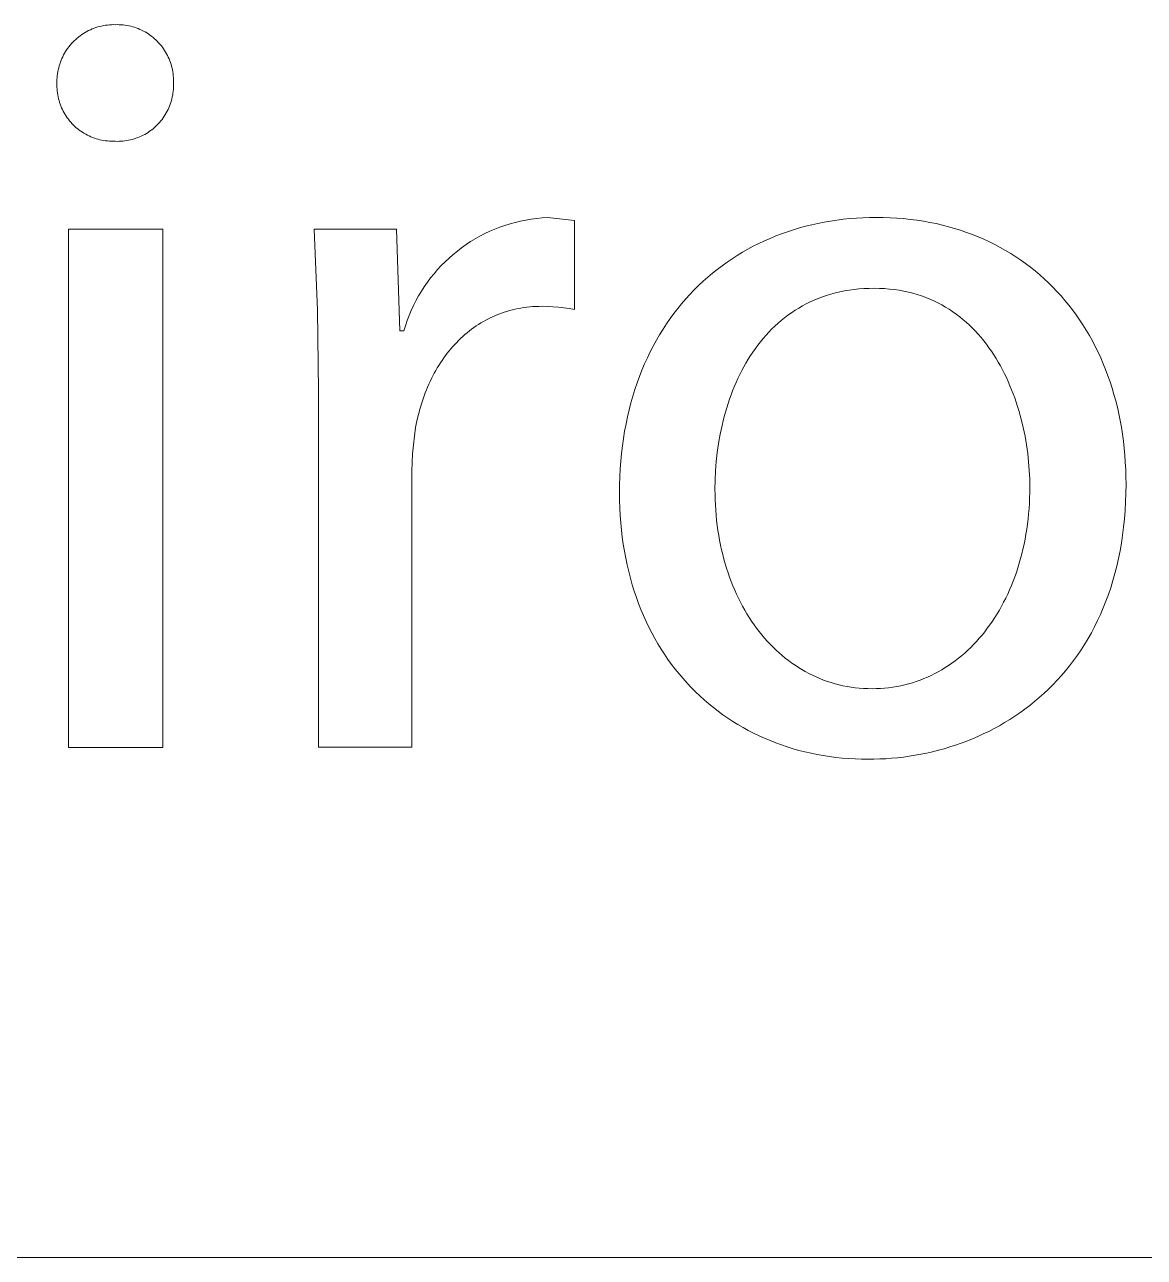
# Model space of a CAD drawing. Header units: millimetres. Extents: x 0 to 4468, y 0 to 3122.
# Drawn here: x 3575 to 3621.8, y 0 to 51.5 of the extents above; entities that cross this region are included whole.
import ezdxf

# ---------------------------------------------------------------- set-up
doc = ezdxf.new("R2010")
doc.units = ezdxf.units.MM
doc.header["$MEASUREMENT"] = 0
doc.layers.add('Domyślny', color=7, linetype='Continuous', true_color=0x000000)

msp = doc.modelspace()

# ---------------------------------------------------------------- linework, layer by layer
at = {"layer": 'Domyślny', "color": 18, "lineweight": 15, "true_color": 0x000000}
for p, q in [((3578.771, 51.487), (3578.851, 51.489)), ((3578.851, 51.489), (3578.932, 51.487)), ((3577.173, 50.925), (3577.237, 50.977)), ((3577.237, 50.977), (3577.303, 51.027)), ((3577.303, 51.027), (3577.37, 51.075)), ((3577.37, 51.075), (3577.439, 51.12)), ((3577.439, 51.12), (3577.509, 51.163)), ((3577.509, 51.163), (3577.581, 51.203)), ((3577.581, 51.203), (3577.654, 51.241)), ((3577.654, 51.241), (3577.729, 51.276)), ((3577.729, 51.276), (3577.805, 51.309)), ((3577.805, 51.309), (3577.881, 51.339)), ((3577.881, 51.339), (3577.959, 51.366)), ((3577.959, 51.366), (3578.038, 51.391)), ((3578.038, 51.391), (3578.117, 51.413)), ((3578.117, 51.413), (3578.197, 51.432)), ((3578.197, 51.432), (3578.278, 51.448)), ((3578.278, 51.448), (3578.36, 51.462)), ((3578.36, 51.462), (3578.441, 51.472)), ((3578.441, 51.472), (3578.523, 51.48)), ((3578.523, 51.48), (3578.606, 51.485)), ((3578.606, 51.485), (3578.688, 51.488)), ((3578.688, 51.488), (3578.771, 51.487)), ((3578.932, 51.487), (3579.013, 51.483)), ((3579.013, 51.483), (3579.093, 51.476)), ((3579.093, 51.476), (3579.174, 51.467)), ((3579.174, 51.467), (3579.253, 51.454)), ((3579.253, 51.454), (3579.333, 51.439)), ((3579.333, 51.439), (3579.412, 51.421)), ((3579.412, 51.421), (3579.49, 51.401)), ((3579.49, 51.401), (3579.567, 51.378)), ((3579.567, 51.378), (3579.644, 51.352)), ((3579.644, 51.352), (3579.719, 51.323)), ((3579.719, 51.323), (3579.794, 51.292)), ((3579.794, 51.292), (3579.867, 51.259)), ((3579.867, 51.259), (3579.94, 51.222)), ((3579.94, 51.222), (3580.011, 51.184)), ((3580.011, 51.184), (3580.08, 51.143)), ((3580.08, 51.143), (3580.148, 51.099)), ((3580.148, 51.099), (3580.215, 51.054)), ((3580.215, 51.054), (3580.28, 51.006)), ((3580.28, 51.006), (3580.343, 50.955)), ((3576.734, 50.435), (3576.782, 50.503)), ((3576.782, 50.503), (3576.831, 50.569)), ((3576.831, 50.569), (3576.883, 50.633)), ((3576.883, 50.633), (3576.937, 50.695)), ((3576.937, 50.695), (3576.993, 50.756)), ((3576.993, 50.756), (3577.051, 50.814)), ((3577.051, 50.814), (3577.111, 50.871)), ((3577.111, 50.871), (3577.173, 50.925)), ((3580.343, 50.955), (3580.405, 50.903)), ((3580.405, 50.903), (3580.465, 50.848)), ((3580.465, 50.848), (3580.522, 50.792)), ((3580.522, 50.792), (3580.578, 50.734)), ((3580.578, 50.734), (3580.632, 50.673)), ((3580.632, 50.673), (3580.683, 50.611)), ((3580.683, 50.611), (3580.733, 50.547)), ((3580.733, 50.547), (3580.78, 50.482)), ((3580.78, 50.482), (3580.825, 50.414)), ((3576.473, 49.922), (3576.503, 49.999)), ((3576.503, 49.999), (3576.535, 50.075)), ((3576.535, 50.075), (3576.57, 50.15)), ((3576.57, 50.15), (3576.607, 50.223)), ((3576.607, 50.223), (3576.647, 50.295)), ((3576.647, 50.295), (3576.69, 50.366)), ((3576.69, 50.366), (3576.734, 50.435)), ((3580.825, 50.414), (3580.868, 50.346)), ((3580.868, 50.346), (3580.908, 50.276)), ((3580.908, 50.276), (3580.946, 50.204)), ((3580.946, 50.204), (3580.981, 50.131)), ((3580.981, 50.131), (3581.014, 50.058)), ((3581.014, 50.058), (3581.044, 49.983)), ((3581.044, 49.983), (3581.071, 49.907)), ((3576.343, 49.361), (3576.353, 49.443)), ((3576.353, 49.443), (3576.366, 49.524)), ((3576.366, 49.524), (3576.382, 49.605)), ((3576.382, 49.605), (3576.401, 49.686)), ((3576.401, 49.686), (3576.422, 49.765)), ((3576.422, 49.765), (3576.446, 49.844)), ((3576.446, 49.844), (3576.473, 49.922)), ((3581.071, 49.907), (3581.096, 49.83)), ((3581.096, 49.83), (3581.119, 49.752)), ((3581.119, 49.752), (3581.138, 49.674)), ((3581.138, 49.674), (3581.155, 49.595)), ((3581.155, 49.595), (3581.169, 49.515)), ((3581.169, 49.515), (3581.181, 49.435)), ((3581.181, 49.435), (3581.189, 49.355)), ((3576.329, 49.114), (3576.331, 49.197)), ((3576.33, 49.032), (3576.329, 49.114)), ((3576.329, 48.952), (3576.33, 49.032)), ((3576.33, 48.872), (3576.329, 48.952)), ((3576.331, 49.197), (3576.335, 49.279)), ((3576.335, 49.279), (3576.343, 49.361)), ((3581.189, 49.355), (3581.195, 49.274)), ((3581.195, 49.274), (3581.198, 49.193)), ((3581.198, 49.113), (3581.196, 49.032)), ((3581.196, 49.032), (3581.197, 48.952)), ((3581.197, 48.952), (3581.196, 48.871)), ((3581.198, 49.193), (3581.198, 49.113)), ((3576.334, 48.792), (3576.33, 48.872)), ((3576.34, 48.712), (3576.334, 48.792)), ((3576.35, 48.632), (3576.34, 48.712)), ((3576.362, 48.553), (3576.35, 48.632)), ((3576.377, 48.474), (3576.362, 48.553)), ((3576.394, 48.396), (3576.377, 48.474)), ((3581.149, 48.473), (3581.131, 48.395)), ((3581.164, 48.552), (3581.149, 48.473)), ((3581.176, 48.632), (3581.164, 48.552)), ((3581.186, 48.711), (3581.176, 48.632)), ((3581.192, 48.791), (3581.186, 48.711)), ((3581.196, 48.871), (3581.192, 48.791)), ((3576.415, 48.319), (3576.394, 48.396)), ((3576.438, 48.242), (3576.415, 48.319)), ((3576.463, 48.166), (3576.438, 48.242)), ((3576.491, 48.091), (3576.463, 48.166)), ((3576.522, 48.017), (3576.491, 48.091)), ((3576.555, 47.944), (3576.522, 48.017)), ((3576.591, 47.872), (3576.555, 47.944)), ((3580.97, 47.942), (3580.934, 47.87)), ((3581.004, 48.015), (3580.97, 47.942)), ((3581.034, 48.089), (3581.004, 48.015)), ((3581.062, 48.164), (3581.034, 48.089)), ((3581.088, 48.24), (3581.062, 48.164)), ((3581.111, 48.317), (3581.088, 48.24)), ((3581.131, 48.395), (3581.111, 48.317)), ((3576.629, 47.802), (3576.591, 47.872)), ((3576.67, 47.733), (3576.629, 47.802)), ((3576.713, 47.665), (3576.67, 47.733)), ((3576.758, 47.599), (3576.713, 47.665)), ((3576.806, 47.535), (3576.758, 47.599)), ((3576.855, 47.472), (3576.806, 47.535)), ((3576.907, 47.411), (3576.855, 47.472)), ((3576.961, 47.351), (3576.907, 47.411)), ((3580.618, 47.408), (3580.564, 47.348)), ((3580.67, 47.469), (3580.618, 47.408)), ((3580.72, 47.532), (3580.67, 47.469)), ((3580.767, 47.596), (3580.72, 47.532)), ((3580.812, 47.663), (3580.767, 47.596)), ((3580.855, 47.731), (3580.812, 47.663)), ((3580.896, 47.8), (3580.855, 47.731)), ((3580.934, 47.87), (3580.896, 47.8)), ((3577.017, 47.294), (3576.961, 47.351)), ((3577.075, 47.239), (3577.017, 47.294)), ((3577.135, 47.185), (3577.075, 47.239)), ((3577.196, 47.134), (3577.135, 47.185)), ((3577.26, 47.085), (3577.196, 47.134)), ((3577.325, 47.038), (3577.26, 47.085)), ((3577.391, 46.993), (3577.325, 47.038)), ((3577.459, 46.951), (3577.391, 46.993)), ((3577.529, 46.911), (3577.459, 46.951)), ((3577.599, 46.874), (3577.529, 46.911)), ((3577.671, 46.838), (3577.599, 46.874)), ((3579.925, 46.869), (3579.853, 46.834)), ((3579.996, 46.907), (3579.925, 46.869)), ((3580.065, 46.947), (3579.996, 46.907)), ((3580.134, 46.989), (3580.065, 46.947)), ((3580.2, 47.034), (3580.134, 46.989)), ((3580.265, 47.081), (3580.2, 47.034)), ((3580.329, 47.13), (3580.265, 47.081)), ((3580.39, 47.182), (3580.329, 47.13)), ((3580.45, 47.235), (3580.39, 47.182)), ((3580.508, 47.291), (3580.45, 47.235)), ((3580.564, 47.348), (3580.508, 47.291)), ((3577.745, 46.806), (3577.671, 46.838)), ((3577.819, 46.776), (3577.745, 46.806)), ((3577.894, 46.748), (3577.819, 46.776)), ((3577.97, 46.724), (3577.894, 46.748)), ((3578.047, 46.701), (3577.97, 46.724)), ((3578.125, 46.682), (3578.047, 46.701)), ((3578.203, 46.665), (3578.125, 46.682)), ((3578.282, 46.651), (3578.203, 46.665)), ((3578.362, 46.64), (3578.282, 46.651)), ((3578.441, 46.631), (3578.362, 46.64)), ((3578.521, 46.625), (3578.441, 46.631)), ((3578.601, 46.622), (3578.521, 46.625)), ((3578.681, 46.621), (3578.601, 46.622)), ((3578.761, 46.616), (3578.681, 46.621)), ((3578.842, 46.614), (3578.761, 46.616)), ((3578.922, 46.615), (3578.842, 46.614)), ((3579.002, 46.618), (3578.922, 46.615)), ((3579.082, 46.624), (3579.002, 46.618)), ((3579.162, 46.633), (3579.082, 46.624)), ((3579.241, 46.645), (3579.162, 46.633)), ((3579.32, 46.659), (3579.241, 46.645)), ((3579.399, 46.676), (3579.32, 46.659)), ((3579.477, 46.696), (3579.399, 46.676)), ((3579.554, 46.718), (3579.477, 46.696)), ((3579.63, 46.743), (3579.554, 46.718)), ((3579.705, 46.771), (3579.63, 46.743)), ((3579.78, 46.801), (3579.705, 46.771)), ((3579.853, 46.834), (3579.78, 46.801)), ((3595.476, 43.231), (3595.696, 43.283)), ((3595.696, 43.283), (3595.919, 43.328)), ((3595.919, 43.328), (3596.142, 43.365)), ((3596.142, 43.365), (3596.367, 43.394)), ((3596.367, 43.394), (3596.593, 43.415)), ((3596.593, 43.415), (3596.819, 43.428)), ((3596.819, 43.428), (3597.95, 43.309)), ((3597.95, 43.309), (3597.95, 39.589)), ((3608.379, 43.241), (3608.644, 43.287)), ((3608.644, 43.287), (3608.91, 43.326)), ((3608.91, 43.326), (3609.18, 43.36)), ((3609.18, 43.36), (3609.451, 43.388)), ((3609.451, 43.388), (3609.725, 43.409)), ((3609.725, 43.409), (3610, 43.425)), ((3610, 43.425), (3610.278, 43.434)), ((3610.278, 43.434), (3610.557, 43.437)), ((3610.557, 43.437), (3610.847, 43.434)), ((3610.847, 43.434), (3611.134, 43.424)), ((3611.134, 43.424), (3611.418, 43.408)), ((3611.418, 43.408), (3611.699, 43.385)), ((3611.699, 43.385), (3611.977, 43.356)), ((3611.977, 43.356), (3612.252, 43.32)), ((3612.252, 43.32), (3612.523, 43.278)), ((3612.523, 43.278), (3612.791, 43.23)), ((3576.807, 42.946), (3580.75, 42.946)), ((3576.807, 21.297), (3576.807, 42.946)), ((3580.75, 42.946), (3580.75, 21.297)), ((3587.213, 39.568), (3587.073, 42.952)), ((3587.073, 42.952), (3590.51, 42.952)), ((3590.51, 42.952), (3590.659, 38.697)), ((3594.001, 42.655), (3594.202, 42.759)), ((3594.202, 42.759), (3594.407, 42.856)), ((3594.407, 42.856), (3594.616, 42.946)), ((3594.616, 42.946), (3594.827, 43.028)), ((3594.827, 43.028), (3595.041, 43.103)), ((3595.041, 43.103), (3595.257, 43.171)), ((3595.257, 43.171), (3595.476, 43.231)), ((3606.358, 42.661), (3606.6, 42.754)), ((3606.6, 42.754), (3606.846, 42.841)), ((3606.846, 42.841), (3607.095, 42.923)), ((3607.095, 42.923), (3607.346, 42.998)), ((3607.346, 42.998), (3607.6, 43.068)), ((3607.6, 43.068), (3607.857, 43.131)), ((3607.857, 43.131), (3608.117, 43.189)), ((3608.117, 43.189), (3608.379, 43.241)), ((3612.791, 43.23), (3613.056, 43.176)), ((3613.056, 43.176), (3613.317, 43.115)), ((3613.317, 43.115), (3613.575, 43.049)), ((3613.575, 43.049), (3613.829, 42.976)), ((3613.829, 42.976), (3614.08, 42.898)), ((3614.08, 42.898), (3614.327, 42.813)), ((3614.327, 42.813), (3614.571, 42.723)), ((3593.235, 42.171), (3593.42, 42.302)), ((3593.42, 42.302), (3593.61, 42.426)), ((3593.61, 42.426), (3593.803, 42.544)), ((3593.803, 42.544), (3594.001, 42.655)), ((3605.192, 42.111), (3605.419, 42.232)), ((3605.419, 42.232), (3605.648, 42.348)), ((3605.648, 42.348), (3605.882, 42.458)), ((3605.882, 42.458), (3606.118, 42.563)), ((3606.118, 42.563), (3606.358, 42.661)), ((3614.571, 42.723), (3614.811, 42.627)), ((3614.811, 42.627), (3615.047, 42.525)), ((3615.047, 42.525), (3615.279, 42.418)), ((3615.279, 42.418), (3615.508, 42.305)), ((3615.508, 42.305), (3615.732, 42.186)), ((3592.544, 41.585), (3592.709, 41.741)), ((3592.709, 41.741), (3592.879, 41.89)), ((3592.879, 41.89), (3593.055, 42.034)), ((3593.055, 42.034), (3593.235, 42.171)), ((3604.322, 41.569), (3604.534, 41.713)), ((3604.534, 41.713), (3604.75, 41.851)), ((3604.75, 41.851), (3604.969, 41.984)), ((3604.969, 41.984), (3605.192, 42.111)), ((3615.732, 42.186), (3615.953, 42.062)), ((3615.953, 42.062), (3616.17, 41.932)), ((3616.17, 41.932), (3616.382, 41.797)), ((3616.382, 41.797), (3616.591, 41.657)), ((3592.082, 41.086), (3592.23, 41.258)), ((3592.23, 41.258), (3592.384, 41.424)), ((3592.384, 41.424), (3592.544, 41.585)), ((3603.71, 41.104), (3603.91, 41.265)), ((3603.91, 41.265), (3604.114, 41.419)), ((3604.114, 41.419), (3604.322, 41.569)), ((3616.591, 41.657), (3616.795, 41.511)), ((3616.795, 41.511), (3616.995, 41.36)), ((3616.995, 41.36), (3617.191, 41.204)), ((3617.191, 41.204), (3617.383, 41.043)), ((3591.675, 40.541), (3591.805, 40.728)), ((3591.805, 40.728), (3591.94, 40.909)), ((3591.94, 40.909), (3592.082, 41.086)), ((3603.134, 40.591), (3603.322, 40.768)), ((3603.322, 40.768), (3603.514, 40.939)), ((3603.514, 40.939), (3603.71, 41.104)), ((3617.383, 41.043), (3617.57, 40.877)), ((3617.57, 40.877), (3617.753, 40.705)), ((3617.753, 40.705), (3617.931, 40.529)), ((3591.436, 40.156), (3591.552, 40.351)), ((3591.552, 40.351), (3591.675, 40.541)), ((3602.596, 40.03), (3602.771, 40.222)), ((3602.771, 40.222), (3602.95, 40.409)), ((3602.95, 40.409), (3603.134, 40.591)), ((3608.482, 40.179), (3608.305, 40.118)), ((3608.664, 40.234), (3608.482, 40.179)), ((3608.849, 40.284), (3608.664, 40.234)), ((3609.038, 40.328), (3608.849, 40.284)), ((3609.231, 40.367), (3609.038, 40.328)), ((3609.428, 40.4), (3609.231, 40.367)), ((3609.628, 40.427), (3609.428, 40.4)), ((3609.833, 40.448), (3609.628, 40.427)), ((3610.041, 40.464), (3609.833, 40.448)), ((3610.252, 40.473), (3610.041, 40.464)), ((3610.468, 40.476), (3610.252, 40.473)), ((3610.684, 40.473), (3610.468, 40.476)), ((3610.896, 40.463), (3610.684, 40.473)), ((3611.105, 40.446), (3610.896, 40.463)), ((3611.309, 40.423), (3611.105, 40.446)), ((3611.509, 40.394), (3611.309, 40.423)), ((3611.705, 40.359), (3611.509, 40.394)), ((3611.897, 40.317), (3611.705, 40.359)), ((3612.085, 40.27), (3611.897, 40.317)), ((3612.269, 40.217), (3612.085, 40.27)), ((3612.449, 40.158), (3612.269, 40.217)), ((3617.931, 40.529), (3618.105, 40.348)), ((3618.105, 40.348), (3618.274, 40.162)), ((3618.274, 40.162), (3618.439, 39.971)), ((3591.13, 39.549), (3591.225, 39.755)), ((3591.225, 39.755), (3591.327, 39.957)), ((3591.327, 39.957), (3591.436, 40.156)), ((3595.713, 39.65), (3595.592, 39.627)), ((3595.836, 39.669), (3595.713, 39.65)), ((3595.959, 39.686), (3595.836, 39.669)), ((3596.084, 39.699), (3595.959, 39.686)), ((3596.21, 39.71), (3596.084, 39.699)), ((3596.338, 39.717), (3596.21, 39.71)), ((3596.466, 39.722), (3596.338, 39.717)), ((3596.596, 39.723), (3596.466, 39.722)), ((3596.823, 39.719), (3596.596, 39.723)), ((3597.05, 39.707), (3596.823, 39.719)), ((3597.276, 39.689), (3597.05, 39.707)), ((3597.502, 39.663), (3597.276, 39.689)), ((3597.727, 39.63), (3597.502, 39.663)), ((3602.261, 39.629), (3602.426, 39.832)), ((3602.426, 39.832), (3602.596, 40.03)), ((3607.314, 39.651), (3607.162, 39.556)), ((3607.47, 39.74), (3607.314, 39.651)), ((3607.63, 39.826), (3607.47, 39.74)), ((3607.793, 39.906), (3607.63, 39.826)), ((3607.96, 39.982), (3607.793, 39.906)), ((3608.13, 40.052), (3607.96, 39.982)), ((3608.305, 40.118), (3608.13, 40.052)), ((3612.625, 40.093), (3612.449, 40.158)), ((3612.798, 40.024), (3612.625, 40.093)), ((3612.966, 39.949), (3612.798, 40.024)), ((3613.131, 39.869), (3612.966, 39.949)), ((3613.292, 39.784), (3613.131, 39.869)), ((3613.449, 39.694), (3613.292, 39.784)), ((3613.602, 39.599), (3613.449, 39.694)), ((3618.439, 39.971), (3618.599, 39.776)), ((3618.599, 39.776), (3618.754, 39.575)), ((3587.252, 36.182), (3587.213, 39.568)), ((3590.962, 39.128), (3591.042, 39.34)), ((3591.042, 39.34), (3591.13, 39.549)), ((3594.246, 39.146), (3594.143, 39.089)), ((3594.35, 39.201), (3594.246, 39.146)), ((3594.456, 39.253), (3594.35, 39.201)), ((3594.563, 39.302), (3594.456, 39.253)), ((3594.672, 39.349), (3594.563, 39.302)), ((3594.782, 39.394), (3594.672, 39.349)), ((3594.894, 39.435), (3594.782, 39.394)), ((3595.007, 39.474), (3594.894, 39.435)), ((3595.121, 39.51), (3595.007, 39.474)), ((3595.237, 39.544), (3595.121, 39.51)), ((3595.354, 39.574), (3595.237, 39.544)), ((3595.472, 39.602), (3595.354, 39.574)), ((3595.592, 39.627), (3595.472, 39.602)), ((3597.95, 39.589), (3597.727, 39.63)), ((3601.793, 38.989), (3601.944, 39.208)), ((3601.944, 39.208), (3602.1, 39.421)), ((3602.1, 39.421), (3602.261, 39.629)), ((3606.589, 39.135), (3606.454, 39.019)), ((3606.727, 39.247), (3606.589, 39.135)), ((3606.868, 39.354), (3606.727, 39.247)), ((3607.013, 39.457), (3606.868, 39.354)), ((3607.162, 39.556), (3607.013, 39.457)), ((3613.752, 39.5), (3613.602, 39.599)), ((3613.898, 39.396), (3613.752, 39.5)), ((3614.04, 39.288), (3613.898, 39.396)), ((3614.178, 39.176), (3614.04, 39.288)), ((3614.313, 39.059), (3614.178, 39.176)), ((3618.754, 39.575), (3618.905, 39.37)), ((3618.905, 39.37), (3619.051, 39.161)), ((3619.051, 39.161), (3619.191, 38.947)), ((3590.659, 38.697), (3590.823, 38.697)), ((3590.823, 38.697), (3590.888, 38.914)), ((3590.888, 38.914), (3590.962, 39.128)), ((3593.465, 38.622), (3593.374, 38.546)), ((3593.557, 38.696), (3593.465, 38.622)), ((3593.651, 38.767), (3593.557, 38.696)), ((3593.746, 38.837), (3593.651, 38.767)), ((3593.843, 38.903), (3593.746, 38.837)), ((3593.942, 38.968), (3593.843, 38.903)), ((3594.042, 39.03), (3593.942, 38.968)), ((3594.143, 39.089), (3594.042, 39.03)), ((3601.505, 38.537), (3601.647, 38.766)), ((3601.647, 38.766), (3601.793, 38.989)), ((3606.072, 38.649), (3605.952, 38.519)), ((3606.196, 38.777), (3606.072, 38.649)), ((3606.324, 38.9), (3606.196, 38.777)), ((3606.454, 39.019), (3606.324, 38.9)), ((3614.444, 38.939), (3614.313, 39.059)), ((3614.572, 38.814), (3614.444, 38.939)), ((3614.696, 38.686), (3614.572, 38.814)), ((3614.817, 38.555), (3614.696, 38.686)), ((3619.191, 38.947), (3619.327, 38.729)), ((3619.327, 38.729), (3619.458, 38.506)), ((3592.946, 38.132), (3592.865, 38.043)), ((3593.028, 38.219), (3592.946, 38.132)), ((3593.112, 38.304), (3593.028, 38.219)), ((3593.198, 38.387), (3593.112, 38.304)), ((3593.286, 38.468), (3593.198, 38.387)), ((3593.374, 38.546), (3593.286, 38.468)), ((3601.238, 38.064), (3601.369, 38.303)), ((3601.369, 38.303), (3601.505, 38.537)), ((3605.611, 38.106), (3605.505, 37.962)), ((3605.721, 38.247), (3605.611, 38.106)), ((3605.835, 38.385), (3605.721, 38.247)), ((3605.952, 38.519), (3605.835, 38.385)), ((3614.933, 38.42), (3614.817, 38.555)), ((3615.047, 38.282), (3614.933, 38.42)), ((3615.157, 38.14), (3615.047, 38.282)), ((3615.263, 37.995), (3615.157, 38.14)), ((3619.458, 38.506), (3619.584, 38.279)), ((3619.584, 38.279), (3619.705, 38.047)), ((3592.559, 37.666), (3592.487, 37.566)), ((3592.633, 37.763), (3592.559, 37.666)), ((3592.709, 37.858), (3592.633, 37.763)), ((3592.786, 37.952), (3592.709, 37.858)), ((3592.865, 38.043), (3592.786, 37.952)), ((3600.992, 37.572), (3601.113, 37.821)), ((3601.113, 37.821), (3601.238, 38.064)), ((3605.302, 37.665), (3605.205, 37.511)), ((3605.402, 37.815), (3605.302, 37.665)), ((3605.505, 37.962), (3605.402, 37.815)), ((3615.366, 37.848), (3615.263, 37.995)), ((3615.466, 37.698), (3615.366, 37.848)), ((3615.562, 37.545), (3615.466, 37.698)), ((3619.705, 38.047), (3619.821, 37.811)), ((3619.821, 37.811), (3619.932, 37.572)), ((3592.216, 37.15), (3592.153, 37.041)), ((3592.281, 37.257), (3592.216, 37.15)), ((3592.348, 37.362), (3592.281, 37.257)), ((3592.416, 37.465), (3592.348, 37.362)), ((3592.487, 37.566), (3592.416, 37.465)), ((3600.768, 37.06), (3600.878, 37.318)), ((3600.878, 37.318), (3600.992, 37.572)), ((3605.023, 37.197), (3604.936, 37.036)), ((3605.112, 37.356), (3605.023, 37.197)), ((3605.205, 37.511), (3605.112, 37.356)), ((3615.654, 37.389), (3615.562, 37.545)), ((3615.744, 37.231), (3615.654, 37.389)), ((3615.83, 37.071), (3615.744, 37.231)), ((3619.932, 37.572), (3620.037, 37.328)), ((3620.037, 37.328), (3620.138, 37.079)), ((3620.138, 37.079), (3620.233, 36.827)), ((3591.918, 36.588), (3591.864, 36.471)), ((3591.974, 36.704), (3591.918, 36.588)), ((3592.032, 36.818), (3591.974, 36.704)), ((3592.091, 36.93), (3592.032, 36.818)), ((3592.153, 37.041), (3592.091, 36.93)), ((3600.566, 36.528), (3600.664, 36.796)), ((3600.664, 36.796), (3600.768, 37.06)), ((3604.774, 36.706), (3604.697, 36.538)), ((3604.853, 36.872), (3604.774, 36.706)), ((3604.936, 37.036), (3604.853, 36.872)), ((3615.913, 36.908), (3615.83, 37.071)), ((3615.992, 36.744), (3615.913, 36.908)), ((3616.068, 36.577), (3615.992, 36.744)), ((3616.141, 36.409), (3616.068, 36.577)), ((3620.233, 36.827), (3620.322, 36.571)), ((3620.322, 36.571), (3620.406, 36.311)), ((3587.252, 21.303), (3587.252, 36.182)), ((3591.714, 36.108), (3591.667, 35.984)), ((3591.762, 36.231), (3591.714, 36.108)), ((3591.812, 36.352), (3591.762, 36.231)), ((3591.864, 36.471), (3591.812, 36.352)), ((3600.387, 35.976), (3600.474, 36.254)), ((3600.474, 36.254), (3600.566, 36.528)), ((3604.554, 36.195), (3604.488, 36.02)), ((3604.624, 36.367), (3604.554, 36.195)), ((3604.697, 36.538), (3604.624, 36.367)), ((3616.211, 36.239), (3616.141, 36.409)), ((3616.277, 36.068), (3616.211, 36.239)), ((3616.34, 35.895), (3616.277, 36.068)), ((3620.406, 36.311), (3620.485, 36.047)), ((3620.485, 36.047), (3620.558, 35.78)), ((3591.581, 35.732), (3591.502, 35.473)), ((3591.623, 35.859), (3591.581, 35.732)), ((3591.667, 35.984), (3591.623, 35.859)), ((3600.232, 35.406), (3600.307, 35.693)), ((3600.307, 35.693), (3600.387, 35.976)), ((3604.364, 35.666), (3604.308, 35.486)), ((3604.425, 35.844), (3604.364, 35.666)), ((3604.488, 36.02), (3604.425, 35.844)), ((3616.4, 35.721), (3616.34, 35.895)), ((3616.457, 35.546), (3616.4, 35.721)), ((3616.511, 35.37), (3616.457, 35.546)), ((3620.558, 35.78), (3620.626, 35.509)), ((3591.431, 35.209), (3591.368, 34.939)), ((3591.502, 35.473), (3591.431, 35.209)), ((3600.101, 34.816), (3600.164, 35.113)), ((3600.164, 35.113), (3600.232, 35.406)), ((3604.203, 35.122), (3604.156, 34.938)), ((3604.254, 35.305), (3604.203, 35.122)), ((3604.308, 35.486), (3604.254, 35.305)), ((3616.609, 35.015), (3616.511, 35.37)), ((3616.695, 34.658), (3616.609, 35.015)), ((3620.626, 35.509), (3620.688, 35.233)), ((3620.688, 35.233), (3620.744, 34.955)), ((3591.314, 34.664), (3591.261, 34.301)), ((3591.368, 34.939), (3591.314, 34.664)), ((3599.995, 34.208), (3600.045, 34.514)), ((3600.045, 34.514), (3600.101, 34.816)), ((3604.112, 34.752), (3604.033, 34.378)), ((3604.156, 34.938), (3604.112, 34.752)), ((3616.769, 34.299), (3616.695, 34.658)), ((3620.744, 34.955), (3620.795, 34.673)), ((3620.795, 34.673), (3620.839, 34.387)), ((3591.261, 34.301), (3591.217, 33.935)), ((3599.952, 33.897), (3599.995, 34.208)), ((3603.966, 34), (3603.912, 33.62)), ((3604.033, 34.378), (3603.966, 34)), ((3616.831, 33.94), (3616.769, 34.299)), ((3620.839, 34.387), (3620.879, 34.098)), ((3620.879, 34.098), (3620.912, 33.805)), ((3591.185, 33.569), (3591.162, 33.202)), ((3591.217, 33.935), (3591.185, 33.569)), ((3599.884, 33.261), (3599.915, 33.581)), ((3599.915, 33.581), (3599.952, 33.897)), ((3603.912, 33.62), (3603.87, 33.237)), ((3616.882, 33.581), (3616.831, 33.94)), ((3616.921, 33.224), (3616.882, 33.581)), ((3620.912, 33.805), (3620.939, 33.509)), ((3620.939, 33.509), (3620.96, 33.21)), ((3591.162, 33.202), (3591.15, 32.834)), ((3599.86, 32.937), (3599.884, 33.261)), ((3603.87, 33.237), (3603.841, 32.853)), ((3616.948, 32.87), (3616.921, 33.224)), ((3620.96, 33.21), (3620.975, 32.907)), ((3591.15, 32.834), (3591.15, 21.303)), ((3599.833, 32.274), (3599.843, 32.607)), ((3599.843, 32.607), (3599.86, 32.937)), ((3603.823, 32.468), (3603.817, 32.084)), ((3603.841, 32.853), (3603.823, 32.468)), ((3616.965, 32.519), (3616.948, 32.87)), ((3616.97, 32.174), (3616.965, 32.519)), ((3620.975, 32.907), (3620.985, 32.601)), ((3620.985, 32.601), (3620.988, 32.293)), ((3599.829, 31.936), (3599.833, 32.274)), ((3599.833, 31.617), (3599.829, 31.936)), ((3603.817, 32.084), (3603.819, 31.863)), ((3616.962, 31.72), (3616.968, 31.946)), ((3616.968, 31.946), (3616.97, 32.174)), ((3620.988, 32.293), (3620.984, 31.921)), ((3599.842, 31.301), (3599.833, 31.617)), ((3603.819, 31.863), (3603.825, 31.643)), ((3603.825, 31.643), (3603.835, 31.425)), ((3603.835, 31.425), (3603.849, 31.209)), ((3616.938, 31.275), (3616.952, 31.496)), ((3616.952, 31.496), (3616.962, 31.72)), ((3620.972, 31.557), (3620.952, 31.199)), ((3620.984, 31.921), (3620.972, 31.557)), ((3599.859, 30.99), (3599.842, 31.301)), ((3599.882, 30.683), (3599.859, 30.99)), ((3603.849, 31.209), (3603.866, 30.994)), ((3603.866, 30.994), (3603.888, 30.782)), ((3616.897, 30.838), (3616.919, 31.055)), ((3616.919, 31.055), (3616.938, 31.275)), ((3620.952, 31.199), (3620.924, 30.847)), ((3599.911, 30.379), (3599.882, 30.683)), ((3599.946, 30.079), (3599.911, 30.379)), ((3603.888, 30.782), (3603.913, 30.572)), ((3603.913, 30.572), (3603.942, 30.364)), ((3616.808, 30.2), (3616.841, 30.411)), ((3616.841, 30.411), (3616.871, 30.623)), ((3616.871, 30.623), (3616.897, 30.838)), ((3620.889, 30.502), (3620.846, 30.163)), ((3620.924, 30.847), (3620.889, 30.502)), ((3599.987, 29.784), (3599.946, 30.079)), ((3603.942, 30.364), (3603.975, 30.157)), ((3603.975, 30.157), (3604.011, 29.954)), ((3604.011, 29.954), (3604.051, 29.752)), ((3616.729, 29.787), (3616.77, 29.992)), ((3616.77, 29.992), (3616.808, 30.2)), ((3620.846, 30.163), (3620.796, 29.831)), ((3600.035, 29.492), (3599.987, 29.784)), ((3600.089, 29.205), (3600.035, 29.492)), ((3604.051, 29.752), (3604.095, 29.553)), ((3604.095, 29.553), (3604.142, 29.356)), ((3604.142, 29.356), (3604.193, 29.161)), ((3616.584, 29.186), (3616.636, 29.384)), ((3616.636, 29.384), (3616.685, 29.584)), ((3616.685, 29.584), (3616.729, 29.787)), ((3620.739, 29.505), (3620.675, 29.186)), ((3620.796, 29.831), (3620.739, 29.505)), ((3600.148, 28.921), (3600.089, 29.205)), ((3600.214, 28.642), (3600.148, 28.921)), ((3604.193, 29.161), (3604.247, 28.969)), ((3604.247, 28.969), (3604.305, 28.78)), ((3616.47, 28.799), (3616.529, 28.991)), ((3616.529, 28.991), (3616.584, 29.186)), ((3620.604, 28.873), (3620.526, 28.566)), ((3620.675, 29.186), (3620.604, 28.873)), ((3600.285, 28.367), (3600.214, 28.642)), ((3600.363, 28.096), (3600.285, 28.367)), ((3604.305, 28.78), (3604.366, 28.593)), ((3604.366, 28.593), (3604.43, 28.409)), ((3604.43, 28.409), (3604.498, 28.227)), ((3616.272, 28.239), (3616.341, 28.423)), ((3616.341, 28.423), (3616.407, 28.609)), ((3616.407, 28.609), (3616.47, 28.799)), ((3620.526, 28.566), (3620.441, 28.266)), ((3600.445, 27.829), (3600.363, 28.096)), ((3600.534, 27.567), (3600.445, 27.829)), ((3604.498, 28.227), (3604.569, 28.049)), ((3604.569, 28.049), (3604.643, 27.873)), ((3604.643, 27.873), (3604.72, 27.699)), ((3616.045, 27.705), (3616.124, 27.88)), ((3616.124, 27.88), (3616.2, 28.058)), ((3616.2, 28.058), (3616.272, 28.239)), ((3620.35, 27.971), (3620.253, 27.684)), ((3620.441, 28.266), (3620.35, 27.971)), ((3600.628, 27.309), (3600.534, 27.567)), ((3600.727, 27.055), (3600.628, 27.309)), ((3604.72, 27.699), (3604.801, 27.529)), ((3604.801, 27.529), (3604.885, 27.362)), ((3604.885, 27.362), (3604.972, 27.198)), ((3615.789, 27.199), (3615.877, 27.364)), ((3615.877, 27.364), (3615.963, 27.533)), ((3615.963, 27.533), (3616.045, 27.705)), ((3620.149, 27.402), (3620.039, 27.127)), ((3620.253, 27.684), (3620.149, 27.402)), ((3600.832, 26.806), (3600.727, 27.055)), ((3600.942, 26.561), (3600.832, 26.806)), ((3604.972, 27.198), (3605.062, 27.037)), ((3605.062, 27.037), (3605.155, 26.879)), ((3605.155, 26.879), (3605.251, 26.724)), ((3615.505, 26.721), (3615.603, 26.877)), ((3615.603, 26.877), (3615.697, 27.036)), ((3615.697, 27.036), (3615.789, 27.199)), ((3619.923, 26.858), (3619.801, 26.595)), ((3620.039, 27.127), (3619.923, 26.858)), ((3601.057, 26.321), (3600.942, 26.561)), ((3601.178, 26.086), (3601.057, 26.321)), ((3605.251, 26.724), (3605.35, 26.573)), ((3605.35, 26.573), (3605.452, 26.424)), ((3605.452, 26.424), (3605.556, 26.28)), ((3605.556, 26.28), (3605.664, 26.138)), ((3615.086, 26.133), (3615.195, 26.275)), ((3615.195, 26.275), (3615.301, 26.42)), ((3615.301, 26.42), (3615.405, 26.569)), ((3615.405, 26.569), (3615.505, 26.721)), ((3619.674, 26.338), (3619.541, 26.088)), ((3619.801, 26.595), (3619.674, 26.338)), ((3601.303, 25.854), (3601.178, 26.086)), ((3601.434, 25.628), (3601.303, 25.854)), ((3605.664, 26.138), (3605.774, 26)), ((3605.774, 26), (3605.887, 25.866)), ((3605.887, 25.866), (3606.003, 25.735)), ((3614.743, 25.728), (3614.86, 25.859)), ((3614.86, 25.859), (3614.974, 25.994)), ((3614.974, 25.994), (3615.086, 26.133)), ((3619.403, 25.843), (3619.259, 25.605)), ((3619.541, 26.088), (3619.403, 25.843)), ((3601.57, 25.406), (3601.434, 25.628)), ((3601.71, 25.189), (3601.57, 25.406)), ((3606.003, 25.735), (3606.122, 25.608)), ((3606.122, 25.608), (3606.243, 25.484)), ((3606.243, 25.484), (3606.367, 25.365)), ((3606.367, 25.365), (3606.493, 25.249)), ((3606.493, 25.249), (3606.622, 25.137)), ((3614.119, 25.13), (3614.249, 25.242)), ((3614.249, 25.242), (3614.376, 25.358)), ((3614.376, 25.358), (3614.501, 25.477)), ((3614.501, 25.477), (3614.623, 25.601)), ((3614.623, 25.601), (3614.743, 25.728)), ((3619.11, 25.373), (3618.956, 25.147)), ((3619.259, 25.605), (3619.11, 25.373)), ((3601.855, 24.977), (3601.71, 25.189)), ((3602.005, 24.769), (3601.855, 24.977)), ((3602.16, 24.566), (3602.005, 24.769)), ((3606.622, 25.137), (3606.754, 25.029)), ((3606.754, 25.029), (3606.887, 24.925)), ((3606.887, 24.925), (3607.024, 24.824)), ((3607.024, 24.824), (3607.162, 24.728)), ((3607.162, 24.728), (3607.303, 24.637)), ((3613.434, 24.631), (3613.576, 24.722)), ((3613.576, 24.722), (3613.715, 24.818)), ((3613.715, 24.818), (3613.852, 24.918)), ((3613.852, 24.918), (3613.986, 25.022)), ((3613.986, 25.022), (3614.119, 25.13)), ((3618.797, 24.927), (3618.634, 24.713)), ((3618.956, 25.147), (3618.797, 24.927)), ((3602.319, 24.368), (3602.16, 24.566)), ((3602.483, 24.175), (3602.319, 24.368)), ((3607.303, 24.637), (3607.447, 24.549)), ((3607.447, 24.549), (3607.592, 24.465)), ((3607.592, 24.465), (3607.74, 24.386)), ((3607.74, 24.386), (3607.89, 24.312)), ((3607.89, 24.312), (3608.042, 24.241)), ((3608.042, 24.241), (3608.197, 24.175)), ((3612.541, 24.172), (3612.695, 24.237)), ((3612.695, 24.237), (3612.847, 24.307)), ((3612.847, 24.307), (3612.997, 24.381)), ((3612.997, 24.381), (3613.145, 24.46)), ((3613.145, 24.46), (3613.291, 24.543)), ((3613.291, 24.543), (3613.434, 24.631)), ((3618.293, 24.302), (3618.116, 24.106)), ((3618.466, 24.504), (3618.293, 24.302)), ((3618.634, 24.713), (3618.466, 24.504)), ((3602.651, 23.987), (3602.483, 24.175)), ((3602.824, 23.804), (3602.651, 23.987)), ((3603.001, 23.626), (3602.824, 23.804)), ((3608.197, 24.175), (3608.353, 24.114)), ((3608.353, 24.114), (3608.512, 24.057)), ((3608.512, 24.057), (3608.672, 24.005)), ((3608.672, 24.005), (3608.835, 23.958)), ((3608.835, 23.958), (3608.999, 23.915)), ((3608.999, 23.915), (3609.165, 23.877)), ((3609.165, 23.877), (3609.333, 23.844)), ((3609.333, 23.844), (3609.503, 23.816)), ((3609.503, 23.816), (3609.675, 23.793)), ((3609.675, 23.793), (3609.848, 23.775)), ((3609.848, 23.775), (3610.023, 23.762)), ((3610.023, 23.762), (3610.2, 23.755)), ((3610.2, 23.755), (3610.379, 23.752)), ((3610.379, 23.752), (3610.555, 23.754)), ((3610.555, 23.754), (3610.729, 23.762)), ((3610.729, 23.762), (3610.902, 23.775)), ((3610.902, 23.775), (3611.073, 23.793)), ((3611.073, 23.793), (3611.243, 23.816)), ((3611.243, 23.816), (3611.411, 23.843)), ((3611.411, 23.843), (3611.578, 23.876)), ((3611.578, 23.876), (3611.743, 23.914)), ((3611.743, 23.914), (3611.906, 23.956)), ((3611.906, 23.956), (3612.067, 24.003)), ((3612.067, 24.003), (3612.227, 24.055)), ((3612.227, 24.055), (3612.385, 24.111)), ((3612.385, 24.111), (3612.541, 24.172)), ((3617.749, 23.731), (3617.56, 23.553)), ((3617.935, 23.916), (3617.749, 23.731)), ((3618.116, 24.106), (3617.935, 23.916)), ((3603.182, 23.453), (3603.001, 23.626)), ((3603.367, 23.285), (3603.182, 23.453)), ((3603.556, 23.122), (3603.367, 23.285)), ((3617.17, 23.213), (3616.969, 23.052)), ((3617.367, 23.38), (3617.17, 23.213)), ((3617.56, 23.553), (3617.367, 23.38)), ((3603.75, 22.964), (3603.556, 23.122)), ((3603.947, 22.812), (3603.75, 22.964)), ((3604.148, 22.665), (3603.947, 22.812)), ((3604.353, 22.523), (3604.148, 22.665)), ((3616.558, 22.748), (3616.348, 22.604)), ((3616.766, 22.897), (3616.558, 22.748)), ((3616.969, 23.052), (3616.766, 22.897)), ((3604.561, 22.386), (3604.353, 22.523)), ((3604.773, 22.255), (3604.561, 22.386)), ((3604.989, 22.129), (3604.773, 22.255)), ((3615.7, 22.207), (3615.478, 22.086)), ((3615.919, 22.334), (3615.7, 22.207)), ((3616.135, 22.466), (3615.919, 22.334)), ((3616.348, 22.604), (3616.135, 22.466)), ((3605.209, 22.009), (3604.989, 22.129)), ((3605.431, 21.894), (3605.209, 22.009)), ((3605.657, 21.784), (3605.431, 21.894)), ((3605.887, 21.68), (3605.657, 21.784)), ((3606.119, 21.582), (3605.887, 21.68)), ((3614.569, 21.658), (3614.336, 21.565)), ((3614.799, 21.756), (3614.569, 21.658)), ((3615.028, 21.861), (3614.799, 21.756)), ((3615.254, 21.97), (3615.028, 21.861)), ((3615.478, 22.086), (3615.254, 21.97)), ((3580.75, 21.297), (3576.807, 21.297)), ((3591.15, 21.303), (3587.252, 21.303)), ((3606.355, 21.49), (3606.119, 21.582)), ((3606.593, 21.403), (3606.355, 21.49)), ((3606.835, 21.322), (3606.593, 21.403)), ((3607.08, 21.246), (3606.835, 21.322)), ((3607.327, 21.177), (3607.08, 21.246)), ((3607.577, 21.113), (3607.327, 21.177)), ((3607.83, 21.055), (3607.577, 21.113)), ((3612.907, 21.121), (3612.665, 21.066)), ((3613.149, 21.181), (3612.907, 21.121)), ((3613.389, 21.247), (3613.149, 21.181)), ((3613.628, 21.318), (3613.389, 21.247)), ((3613.866, 21.395), (3613.628, 21.318)), ((3614.102, 21.477), (3613.866, 21.395)), ((3614.336, 21.565), (3614.102, 21.477)), ((3608.086, 21.003), (3607.83, 21.055)), ((3608.344, 20.957), (3608.086, 21.003)), ((3608.604, 20.917), (3608.344, 20.957)), ((3608.867, 20.883), (3608.604, 20.917)), ((3609.132, 20.856), (3608.867, 20.883)), ((3609.4, 20.834), (3609.132, 20.856)), ((3609.67, 20.818), (3609.4, 20.834)), ((3609.941, 20.809), (3609.67, 20.818)), ((3610.215, 20.806), (3609.941, 20.809)), ((3610.46, 20.808), (3610.215, 20.806)), ((3610.705, 20.816), (3610.46, 20.808)), ((3610.951, 20.829), (3610.705, 20.816)), ((3611.197, 20.847), (3610.951, 20.829)), ((3611.442, 20.87), (3611.197, 20.847)), ((3611.688, 20.899), (3611.442, 20.87)), ((3611.933, 20.933), (3611.688, 20.899)), ((3612.177, 20.972), (3611.933, 20.933)), ((3612.421, 21.016), (3612.177, 20.972)), ((3612.665, 21.066), (3612.421, 21.016)), ((4464.072, 0), (0.001, 0)), ((4464.072, 0), (2779.701, 0))]:
    msp.add_line(p, q, dxfattribs=at)

doc.saveas('drawing.dxf')
